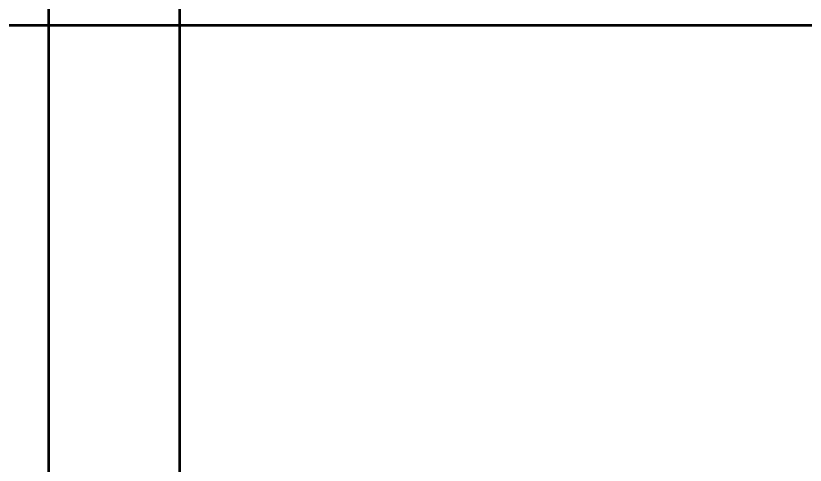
# Model space of a CAD drawing. Extents: x 94 to 452, y -72 to 1042.
# Drawn here: x 208.7 to 268.9, y 764.6 to 798.9 of the extents above; entities that cross this region are included whole.
import ezdxf

# ---------------------------------------------------------------- set-up
doc = ezdxf.new("R2010")
doc.units = 0
doc.header["$MEASUREMENT"] = 0
doc.layers.add('TREE_LAYER', color=7, linetype='Continuous')

msp = doc.modelspace()

# ---------------------------------------------------------------- linework, layer by layer
at = {"layer": 'TREE_LAYER', "const_width": 0.2}
for points, elevation in [([(211.22612, 848.485862), (211.22612, 798.147579)], 50.338283), ([(221.22612, 848.485862), (221.22612, 798.147579)], 50.338283), ([(206.22612, 798.147579), (211.22612, 798.147579)], 5), ([(211.22612, 798.147579), (211.22612, 738.158952)], 59.988627), ([(211.22612, 798.147579), (221.22612, 798.147579)], 10), ([(221.22612, 798.147579), (221.22612, 738.158952)], 59.988627), ([(221.22612, 798.147579), (399.22612, 798.147579)], 178)]:
    msp.add_lwpolyline(points, dxfattribs=dict(at, elevation=elevation))

doc.saveas('drawing.dxf')
